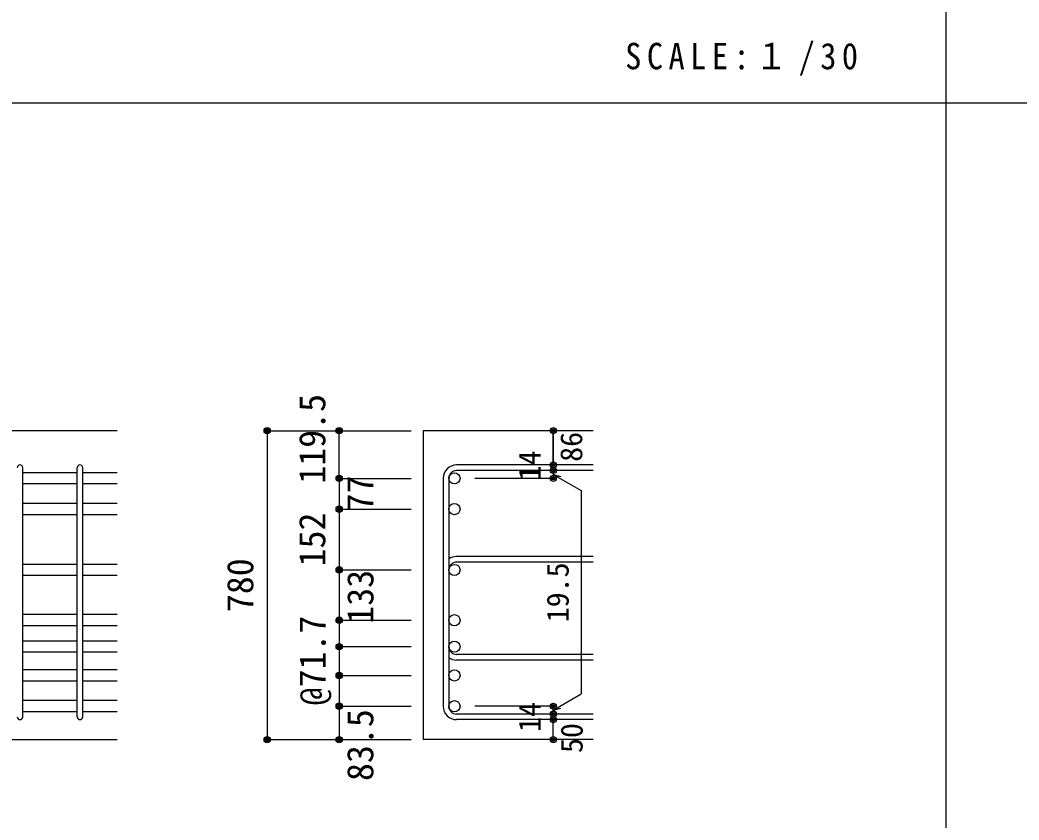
# Model space of a CAD drawing. Units: millimetres at full size, sheet at 1:30; details may follow other scales. Extents: x -5973 to 5954, y -4195 to 4201.
# Drawn here: x -3439 to -942, y -2016 to -15 of the extents above; entities that cross this region are included whole.
import ezdxf
from ezdxf.enums import TextEntityAlignment as Align

# ---------------------------------------------------------------- set-up
doc = ezdxf.new("R2010")
doc.units = ezdxf.units.MM
doc.header["$LTSCALE"] = 30
doc.header["$PDMODE"] = 32
doc.header["$PDSIZE"] = 15
for name, color, linetype in [('0-1_躯体線', 2, 'Continuous'), ('0-5_基礎梁筋', 7, 'Continuous'), ('0-6_スタラップ筋', 7, 'Continuous'), ('0-D_寸法', 4, 'Continuous'), ('6-7_文字', 7, 'Continuous'), ('F-0_枠', 6, 'Continuous')]:
    doc.layers.add(name, color=color, linetype=linetype)
doc.styles.add('ＭＳ ゴシック', font='')
doc.styles.get('ＭＳ ゴシック').set_extended_font_data('MS Gothic')

msp = doc.modelspace()

# ---------------------------------------------------------------- linework, layer by layer
at = {"layer": '0-1_躯体線'}
for p, q in [((-3195.8, -1042.16), (-4995.8, -1042.16)), ((-2005.8, -1042.16), (-2430.8, -1042.16)), ((-2430.8, -1042.16), (-2430.8, -1814.66)), ((-2005.8, -1814.66), (-2430.8, -1814.66))]:
    msp.add_line(p, q, dxfattribs=at)
msp.add_lwpolyline([(-3595.8, -2442.16), (-3595.8, -1814.66), (-3195.8, -1814.66)], dxfattribs=at)
at = {"layer": '0-5_基礎梁筋'}
for p, q in [((-3295.8, -1147.36), (-3431.8, -1147.36)), ((-3195.8, -1147.36), (-3281.8, -1147.36)), ((-3295.8, -1175.36), (-3431.8, -1175.36)), ((-3195.8, -1175.36), (-3281.8, -1175.36)), ((-3295.8, -1224.36), (-3431.8, -1224.36)), ((-3195.8, -1224.36), (-3281.8, -1224.36)), ((-3295.8, -1252.36), (-3431.8, -1252.36)), ((-3195.8, -1252.36), (-3281.8, -1252.36)), ((-3295.8, -1376.36), (-3431.8, -1376.36)), ((-3195.8, -1376.36), (-3281.8, -1376.36)), ((-3295.8, -1404.36), (-3431.8, -1404.36)), ((-3195.8, -1404.36), (-3281.8, -1404.36)), ((-3295.8, -1502.16), (-3431.8, -1502.16)), ((-3195.8, -1502.16), (-3281.8, -1502.16)), ((-3295.8, -1530.16), (-3431.8, -1530.16)), ((-3195.8, -1530.16), (-3281.8, -1530.16)), ((-3295.8, -1568.16), (-3431.8, -1568.16)), ((-3195.8, -1568.16), (-3281.8, -1568.16)), ((-3295.8, -1596.16), (-3431.8, -1596.16)), ((-3195.8, -1596.16), (-3281.8, -1596.16)), ((-3295.8, -1640.16), (-3431.8, -1640.16)), ((-3195.8, -1640.16), (-3281.8, -1640.16)), ((-3295.8, -1668.16), (-3431.8, -1668.16)), ((-3195.8, -1668.16), (-3281.8, -1668.16)), ((-3295.8, -1717.16), (-3431.8, -1717.16)), ((-3195.8, -1717.16), (-3281.8, -1717.16)), ((-3295.8, -1745.16), (-3431.8, -1745.16)), ((-3195.8, -1745.16), (-3281.8, -1745.16))]:
    msp.add_line(p, q, dxfattribs=at)
at = {"layer": '0-5_基礎梁筋', "color": 3}
for centre in [(-2352.8, -1161.36), (-2352.8, -1238.36), (-2352.8, -1390.36), (-2352.8, -1516.16), (-2352.8, -1582.16), (-2352.8, -1654.16), (-2352.8, -1731.16)]:
    msp.add_circle(centre, 14, dxfattribs=at)
at = {"layer": '0-5_基礎梁筋'}
msp.add_point((-2820.8, -1042.16), dxfattribs=at)
at = {"layer": '0-6_スタラップ筋'}
for p, q in [((-3431.8, -1757.66), (-3431.8, -1134.86)), ((-3295.8, -1757.66), (-3295.8, -1134.86)), ((-3281.8, -1757.66), (-3281.8, -1134.86)), ((-2005.8, -1127.86), (-2347.3, -1127.86)), ((-2005.8, -1141.86), (-2347.3, -1141.86)), ((-2380.8, -1161.36), (-2380.8, -1731.16)), ((-2366.8, -1161.36), (-2366.8, -1731.16)), ((-2005.8, -1356.86), (-2347.3, -1356.86)), ((-2005.8, -1370.86), (-2347.3, -1370.86)), ((-2005.8, -1601.66), (-2347.3, -1601.66)), ((-2005.8, -1615.66), (-2347.3, -1615.66)), ((-2005.8, -1750.66), (-2347.3, -1750.66)), ((-2005.8, -1764.66), (-2347.3, -1764.66))]:
    msp.add_line(p, q, dxfattribs=at)
for centre, radius, start, end in [((-3438.8, -1134.86), 7, 0, 180), ((-3288.8, -1134.86), 7, 0, 180), ((-2347.3, -1161.36), 33.5, 90, 180), ((-2347.3, -1161.36), 19.5, 90, 180), ((-2347.3, -1390.36), 33.5, 90, 125.59765), ((-2347.3, -1390.36), 19.5, 90, 180), ((-2347.3, -1582.16), 19.5, 180, 270), ((-2347.3, -1582.16), 33.5, 234.40235, 270), ((-2347.3, -1731.16), 33.5, 180, 270), ((-2347.3, -1731.16), 19.5, 180, 270), ((-3438.8, -1757.66), 7, 180, 0), ((-3288.8, -1757.66), 7, 180, 0)]:
    msp.add_arc(centre, radius, start, end, dxfattribs=at)
at = {"layer": '0-D_寸法'}
for p, q in [((-2820.8, -1042.16), (-2640.8, -1042.16)), ((-2820.8, -1042.16), (-2640.8, -1042.16)), ((-2820.8, -1042.16), (-2820.8, -1814.66)), ((-2640.8, -1042.16), (-2460.8, -1042.16)), ((-2640.8, -1042.16), (-2460.8, -1042.16)), ((-2640.8, -1161.36), (-2640.8, -1042.16)), ((-2105.8, -1141.86), (-2105.8, -1127.86)), ((-2105.8, -1141.86), (-2105.8, -1161.36)), ((-2640.8, -1161.36), (-2460.8, -1161.36)), ((-2640.8, -1161.36), (-2640.8, -1243.13)), ((-2105.8, -1161.36), (-2301.89, -1161.36)), ((-2105.8, -1151.61), (-2086.48, -1156.79)), ((-2105.8, -1151.61), (-2035.74, -1192.06)), ((-2035.74, -1192.06), (-2035.74, -1700.46)), ((-2640.8, -1238.36), (-2460.8, -1238.36)), ((-2640.8, -1238.36), (-2460.8, -1238.36)), ((-2640.8, -1243.13), (-2640.8, -1376.66)), ((-2640.8, -1263.72), (-2640.8, -1731.16)), ((-2640.8, -1390.36), (-2460.8, -1390.36)), ((-2640.8, -1390.36), (-2460.8, -1390.36)), ((-2640.8, -1516.16), (-2460.8, -1516.16)), ((-2640.8, -1582.16), (-2460.8, -1582.16)), ((-2640.8, -1654.16), (-2460.8, -1654.16)), ((-2105.8, -1740.91), (-2035.74, -1700.46)), ((-2640.8, -1731.16), (-2460.8, -1731.16)), ((-2640.8, -1731.16), (-2640.8, -1814.66)), ((-2105.8, -1731.16), (-2301.89, -1731.16)), ((-2105.8, -1750.66), (-2105.8, -1731.16)), ((-2105.8, -1740.91), (-2086.48, -1735.74)), ((-2105.8, -1764.66), (-2105.8, -1750.66)), ((-2105.8, -1814.66), (-2105.8, -1764.66)), ((-2820.8, -1814.66), (-2640.8, -1814.66)), ((-2640.8, -1814.66), (-2460.8, -1814.66))]:
    msp.add_line(p, q, dxfattribs=at)
msp.add_lwpolyline([(-2105.8, -1042.16), (-2105.8, -1127.86), (-2105.8, -1042.16)], dxfattribs=at)
for centre, radius in [((-2820.8, -1042.16), 8), ((-2820.8, -1042.16), 7.2), ((-2820.8, -1042.16), 6.4), ((-2820.8, -1042.16), 5.6), ((-2820.8, -1042.16), 4.8), ((-2820.8, -1042.16), 4), ((-2820.8, -1042.16), 3.2), ((-2820.8, -1042.16), 2.4), ((-2820.8, -1042.16), 1.6), ((-2820.8, -1042.16), 0.8), ((-2640.8, -1042.16), 8), ((-2640.8, -1042.16), 7.2), ((-2640.8, -1042.16), 6.4), ((-2640.8, -1042.16), 5.6), ((-2640.8, -1042.16), 4.8), ((-2640.8, -1042.16), 4), ((-2640.8, -1042.16), 3.2), ((-2640.8, -1042.16), 2.4), ((-2640.8, -1042.16), 1.6), ((-2640.8, -1042.16), 0.8), ((-2105.8, -1042.16), 4), ((-2105.8, -1042.16), 3.6), ((-2105.8, -1042.16), 3.2), ((-2105.8, -1042.16), 2.8), ((-2105.8, -1042.16), 2.4), ((-2105.8, -1042.16), 2), ((-2105.8, -1042.16), 1.6), ((-2105.8, -1042.16), 1.2), ((-2105.8, -1042.16), 0.8), ((-2105.8, -1042.16), 0.4), ((-2105.8, -1127.86), 4), ((-2105.8, -1141.86), 4), ((-2105.8, -1127.86), 3.6), ((-2105.8, -1141.86), 3.6), ((-2105.8, -1127.86), 3.2), ((-2105.8, -1141.86), 3.2), ((-2105.8, -1127.86), 2.8), ((-2105.8, -1141.86), 2.8), ((-2105.8, -1127.86), 2.4), ((-2105.8, -1141.86), 2.4), ((-2105.8, -1127.86), 2), ((-2105.8, -1141.86), 2), ((-2105.8, -1127.86), 1.6), ((-2105.8, -1141.86), 1.6), ((-2105.8, -1127.86), 1.2), ((-2105.8, -1141.86), 1.2), ((-2105.8, -1127.86), 0.8), ((-2105.8, -1141.86), 0.8), ((-2105.8, -1127.86), 0.4), ((-2105.8, -1141.86), 0.4), ((-2640.8, -1161.36), 8), ((-2640.8, -1161.36), 7.2), ((-2640.8, -1161.36), 6.4), ((-2640.8, -1161.36), 5.6), ((-2640.8, -1161.36), 4.8), ((-2640.8, -1161.36), 4), ((-2640.8, -1161.36), 3.2), ((-2640.8, -1161.36), 2.4), ((-2640.8, -1161.36), 1.6), ((-2640.8, -1161.36), 0.8), ((-2105.8, -1161.36), 4), ((-2105.8, -1161.36), 3.6), ((-2105.8, -1161.36), 3.2), ((-2105.8, -1161.36), 2.8), ((-2105.8, -1161.36), 2.4), ((-2105.8, -1161.36), 2), ((-2105.8, -1161.36), 1.6), ((-2105.8, -1161.36), 1.2), ((-2105.8, -1161.36), 0.8), ((-2105.8, -1161.36), 0.4), ((-2640.8, -1238.36), 8), ((-2640.8, -1238.36), 7.2), ((-2640.8, -1238.36), 6.4), ((-2640.8, -1238.36), 5.6), ((-2640.8, -1238.36), 4.8), ((-2640.8, -1238.36), 4), ((-2640.8, -1238.36), 3.2), ((-2640.8, -1238.36), 2.4), ((-2640.8, -1238.36), 1.6), ((-2640.8, -1238.36), 0.8), ((-2640.8, -1390.36), 8), ((-2640.8, -1390.36), 7.2), ((-2640.8, -1390.36), 6.4), ((-2640.8, -1390.36), 5.6), ((-2640.8, -1390.36), 4.8), ((-2640.8, -1390.36), 4), ((-2640.8, -1390.36), 3.2), ((-2640.8, -1390.36), 2.4), ((-2640.8, -1390.36), 1.6), ((-2640.8, -1390.36), 0.8), ((-2640.8, -1516.16), 8), ((-2640.8, -1516.16), 7.2), ((-2640.8, -1516.16), 6.4), ((-2640.8, -1516.16), 5.6), ((-2640.8, -1516.16), 4.8), ((-2640.8, -1516.16), 4), ((-2640.8, -1516.16), 3.2), ((-2640.8, -1516.16), 2.4), ((-2640.8, -1516.16), 1.6), ((-2640.8, -1516.16), 0.8), ((-2640.8, -1582.16), 8), ((-2640.8, -1582.16), 7.2), ((-2640.8, -1582.16), 6.4), ((-2640.8, -1582.16), 5.6), ((-2640.8, -1582.16), 4.8), ((-2640.8, -1582.16), 4), ((-2640.8, -1582.16), 3.2), ((-2640.8, -1582.16), 2.4), ((-2640.8, -1582.16), 1.6), ((-2640.8, -1582.16), 0.8), ((-2640.8, -1654.16), 8), ((-2640.8, -1654.16), 7.2), ((-2640.8, -1654.16), 6.4), ((-2640.8, -1654.16), 5.6), ((-2640.8, -1654.16), 4.8), ((-2640.8, -1654.16), 4), ((-2640.8, -1654.16), 3.2), ((-2640.8, -1654.16), 2.4), ((-2640.8, -1654.16), 1.6), ((-2640.8, -1654.16), 0.8), ((-2640.8, -1731.16), 8), ((-2640.8, -1731.16), 7.2), ((-2640.8, -1731.16), 6.4), ((-2640.8, -1731.16), 5.6), ((-2640.8, -1731.16), 4.8), ((-2640.8, -1731.16), 4), ((-2640.8, -1731.16), 3.2), ((-2640.8, -1731.16), 2.4), ((-2640.8, -1731.16), 1.6), ((-2640.8, -1731.16), 0.8), ((-2105.8, -1731.16), 4), ((-2105.8, -1750.66), 4), ((-2105.8, -1731.16), 3.6), ((-2105.8, -1750.66), 3.6), ((-2105.8, -1731.16), 3.2), ((-2105.8, -1750.66), 3.2), ((-2105.8, -1731.16), 2.8), ((-2105.8, -1750.66), 2.8), ((-2105.8, -1731.16), 2.4), ((-2105.8, -1731.16), 2), ((-2105.8, -1731.16), 1.6), ((-2105.8, -1731.16), 1.2), ((-2105.8, -1731.16), 0.8), ((-2105.8, -1731.16), 0.4), ((-2105.8, -1764.66), 4), ((-2105.8, -1764.66), 3.6), ((-2105.8, -1764.66), 3.2), ((-2105.8, -1764.66), 2.8), ((-2105.8, -1750.66), 2.4), ((-2105.8, -1764.66), 2.4), ((-2105.8, -1750.66), 2), ((-2105.8, -1764.66), 2), ((-2105.8, -1750.66), 1.6), ((-2105.8, -1764.66), 1.6), ((-2105.8, -1750.66), 1.2), ((-2105.8, -1764.66), 1.2), ((-2105.8, -1750.66), 0.8), ((-2105.8, -1764.66), 0.8), ((-2105.8, -1750.66), 0.4), ((-2105.8, -1764.66), 0.4), ((-2820.8, -1814.66), 8), ((-2820.8, -1814.66), 7.2), ((-2820.8, -1814.66), 6.4), ((-2820.8, -1814.66), 5.6), ((-2820.8, -1814.66), 4.8), ((-2820.8, -1814.66), 4), ((-2820.8, -1814.66), 3.2), ((-2820.8, -1814.66), 2.4), ((-2820.8, -1814.66), 1.6), ((-2820.8, -1814.66), 0.8), ((-2640.8, -1814.66), 8), ((-2640.8, -1814.66), 7.2), ((-2640.8, -1814.66), 6.4), ((-2640.8, -1814.66), 5.6), ((-2640.8, -1814.66), 4.8), ((-2640.8, -1814.66), 4), ((-2640.8, -1814.66), 3.2), ((-2640.8, -1814.66), 2.4), ((-2640.8, -1814.66), 1.6), ((-2640.8, -1814.66), 0.8), ((-2105.8, -1814.66), 4), ((-2105.8, -1814.66), 3.6), ((-2105.8, -1814.66), 3.2), ((-2105.8, -1814.66), 2.8), ((-2105.8, -1814.66), 2.4), ((-2105.8, -1814.66), 2), ((-2105.8, -1814.66), 1.6), ((-2105.8, -1814.66), 1.2), ((-2105.8, -1814.66), 0.8), ((-2105.8, -1814.66), 0.4)]:
    msp.add_circle(centre, radius, dxfattribs=at)
at = {"layer": '0-D_寸法', "color": 7}
for p in [(-2820.8, -1042.16), (-2820.8, -1042.16), (-2640.8, -1042.16), (-2105.8, -1042.16), (-2105.8, -1127.86), (-2105.8, -1141.86), (-2640.8, -1161.36), (-2640.8, -1161.36), (-2105.8, -1161.36), (-2640.8, -1238.36), (-2640.8, -1238.36), (-2640.8, -1390.36), (-2640.8, -1390.36), (-2640.8, -1516.16), (-2640.8, -1516.16), (-2640.8, -1516.16), (-2640.8, -1582.16), (-2640.8, -1582.16), (-2640.8, -1582.16), (-2640.8, -1654.16), (-2640.8, -1654.16), (-2640.8, -1654.16), (-2640.8, -1731.16), (-2640.8, -1731.16), (-2640.8, -1731.16), (-2105.8, -1731.16), (-2105.8, -1731.16), (-2105.8, -1750.66), (-2105.8, -1764.66), (-2820.8, -1814.66), (-2820.8, -1814.66), (-2820.8, -1814.66), (-2820.8, -1814.66), (-2640.8, -1814.66), (-2640.8, -1814.66), (-2640.8, -1814.66), (-2105.8, -1814.66)]:
    msp.add_point(p, dxfattribs=at)
at = {"layer": 'F-0_枠', "color": 2}
for p, q in [((-1124.64, 4201.15), (-1124.64, -4195.24)), ((-5972.88, -222.05), (3723.6, -222.05))]:
    msp.add_line(p, q, dxfattribs=at)

# ---------------------------------------------------------------- texts
at = {"layer": '0-D_寸法', "style": 'ＭＳ ゴシック'}
for s, height, p in [('119.5', 65.98, (-2655.8, -1174.78)), ('86', 54.99, (-2016.9, -1120.02)), ('14', 54.99, (-2121.03, -1166.53)), ('77', 65.98, (-2535.99, -1244.05)), ('152', 65.98, (-2655.83, -1381.55)), ('780', 65.98, (-2835.8, -1495.91)), ('133', 65.98, (-2535.45, -1524.9)), ('19.5', 54.99, (-2050.74, -1521.26)), ('@71.7', 65.98, (-2655, -1729.08)), ('83.5', 65.98, (-2535.8, -1918.16)), ('14', 54.99, (-2121.06, -1795.34)), ('50', 54.99, (-2015.8, -1848.16))]:
    msp.add_text(s, height=height, rotation=90, dxfattribs=at).set_placement(p, align=Align.BOTTOM_LEFT)
at = {"layer": '6-7_文字', "color": 2, "insert": (-1925.98, -154.55), "char_height": 65.98, "attachment_point": 7, "style": 'ＭＳ ゴシック'}
msp.add_mtext('\\T1.34;\\W0.9;SCALE:１/30', dxfattribs=at)

doc.saveas('drawing.dxf')
